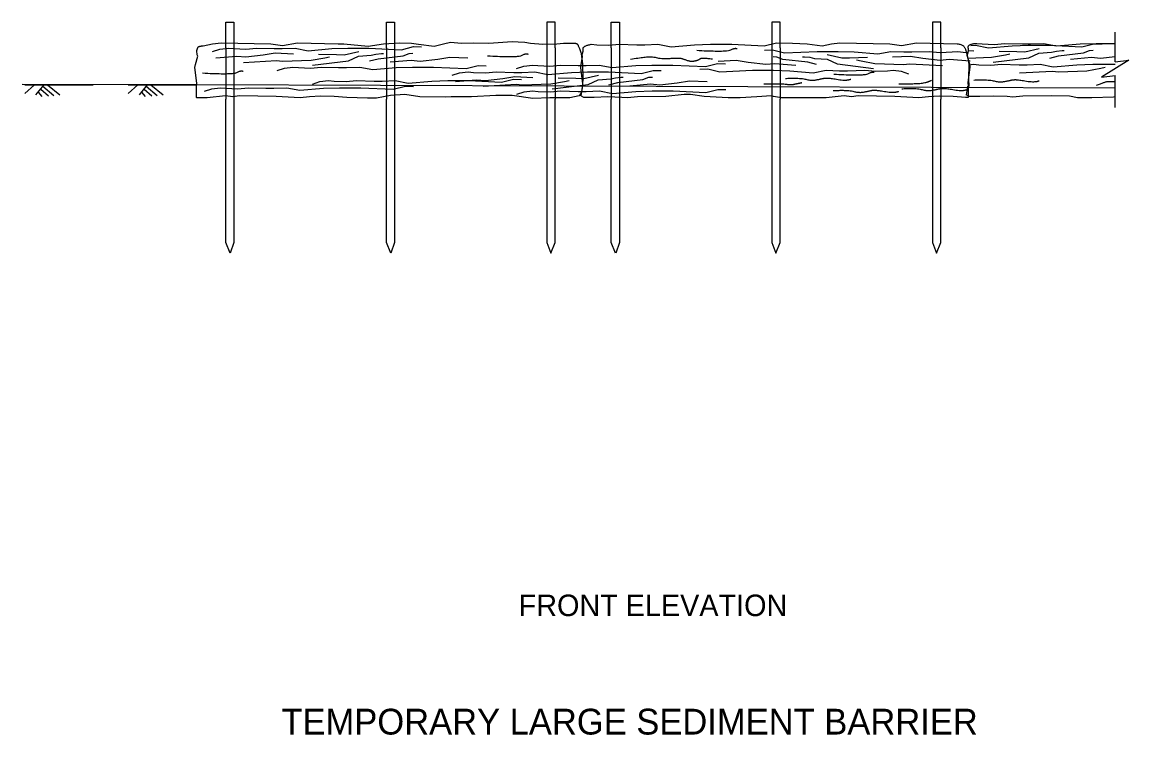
# Model space of a CAD drawing. Extents: x 801.1 to 846.8, y 1036.5 to 1049.4.
# Drawn here: x 801.08 to 815.43, y 1038.34 to 1047.59 of the extents above; entities that cross this region are included whole.
import ezdxf

# ---------------------------------------------------------------- set-up
doc = ezdxf.new("R2010")
doc.units = 0
for name, color, linetype in [('mc_SLOPE-PROTECTION', 7, 'Continuous'), ('str_Wood-C', 7, 'Continuous'), ('wpc_NO-PLOT', 7, 'Continuous'), ('wpc_TEMP-FIBER-ROLL', 7, 'Continuous')]:
    doc.layers.add(name, color=color, linetype=linetype)

msp = doc.modelspace()

# ---------------------------------------------------------------- linework, layer by layer
at = {"layer": 'mc_SLOPE-PROTECTION'}
for p, q in [((803.343, 1046.772), (801.078, 1046.779)), ((801.237, 1046.776), (801.111, 1046.663)), ((801.111, 1046.776), (802, 1046.776)), ((801.358, 1046.775), (801.253, 1046.642)), ((801.286, 1046.68), (801.332, 1046.624)), ((801.321, 1046.718), (801.419, 1046.629)), ((801.347, 1046.755), (801.49, 1046.637)), ((801.406, 1046.775), (801.567, 1046.643)), ((802.578, 1046.776), (802.451, 1046.663)), ((802.451, 1046.776), (803.34, 1046.776)), ((802.698, 1046.775), (802.594, 1046.642)), ((802.627, 1046.68), (802.673, 1046.624)), ((802.662, 1046.718), (802.759, 1046.629)), ((802.688, 1046.755), (802.831, 1046.637)), ((802.747, 1046.775), (802.907, 1046.643)), ((815.252, 1046.732), (803.343, 1046.772))]:
    msp.add_line(p, q, dxfattribs=at)
at = {"layer": 'str_Wood-C'}
for p, q in [((803.718, 1047.254), (803.718, 1047.588)), ((803.718, 1047.588), (803.823, 1047.588)), ((803.823, 1047.588), (803.823, 1047.254)), ((805.801, 1047.254), (805.801, 1047.588)), ((805.801, 1047.588), (805.906, 1047.588)), ((805.906, 1047.588), (805.906, 1047.254)), ((807.989, 1047.588), (807.884, 1047.588)), ((807.884, 1047.588), (807.884, 1047.254)), ((807.989, 1047.254), (807.989, 1047.588)), ((808.718, 1047.254), (808.718, 1047.588)), ((808.718, 1047.588), (808.823, 1047.588)), ((808.823, 1047.588), (808.823, 1047.254)), ((810.906, 1047.588), (810.801, 1047.588)), ((810.801, 1047.588), (810.801, 1047.254)), ((810.906, 1047.254), (810.906, 1047.588)), ((812.989, 1047.588), (812.884, 1047.588)), ((812.884, 1047.588), (812.884, 1047.254)), ((812.989, 1047.254), (812.989, 1047.588)), ((803.718, 1047.254), (803.718, 1046.588)), ((803.823, 1047.254), (803.823, 1046.588)), ((805.801, 1047.254), (805.801, 1046.588)), ((805.906, 1047.254), (805.906, 1046.588)), ((807.884, 1047.254), (807.884, 1046.588)), ((807.989, 1047.254), (807.989, 1046.588)), ((808.718, 1047.254), (808.718, 1046.588)), ((808.823, 1047.254), (808.823, 1046.588)), ((810.801, 1047.254), (810.801, 1046.588)), ((810.906, 1047.254), (810.906, 1046.588)), ((812.884, 1047.254), (812.884, 1046.588)), ((812.989, 1047.254), (812.989, 1046.588)), ((803.774, 1044.588), (803.718, 1044.729)), ((803.823, 1044.729), (803.775, 1044.588)), ((805.857, 1044.588), (805.801, 1044.729)), ((805.906, 1044.729), (805.857, 1044.588)), ((807.884, 1044.729), (807.933, 1044.588)), ((807.933, 1044.588), (807.989, 1044.729)), ((808.774, 1044.588), (808.718, 1044.729)), ((808.823, 1044.729), (808.775, 1044.588)), ((810.801, 1044.729), (810.85, 1044.588)), ((810.85, 1044.588), (810.906, 1044.729)), ((812.884, 1044.729), (812.933, 1044.588)), ((812.933, 1044.588), (812.989, 1044.729))]:
    msp.add_line(p, q, dxfattribs=at)
for points in [[(803.718, 1044.729), (803.718, 1046.588)], [(803.823, 1046.588), (803.823, 1044.729)], [(805.801, 1044.729), (805.801, 1046.588)], [(805.906, 1046.588), (805.906, 1044.729)], [(807.884, 1046.588), (807.884, 1044.729)], [(807.989, 1044.729), (807.989, 1046.588)], [(808.718, 1044.729), (808.718, 1046.588)], [(808.823, 1046.588), (808.823, 1044.729)], [(810.801, 1046.588), (810.801, 1044.729)], [(810.906, 1044.729), (810.906, 1046.588)], [(812.884, 1046.588), (812.884, 1044.729)], [(812.989, 1044.729), (812.989, 1046.588)]]:
    msp.add_lwpolyline(points, dxfattribs=at)
at = {"layer": 'wpc_TEMP-FIBER-ROLL'}
for p, q in [((815.252, 1047.073), (815.252, 1047.459)), ((813.348, 1047.219), (813.418, 1047.216)), ((815.252, 1046.48), (815.252, 1046.896))]:
    msp.add_line(p, q, dxfattribs=at)
for points in [[(803.426, 1047.28), (803.548, 1047.305), (803.659, 1047.318), (804.305, 1047.305), (804.455, 1047.283), (804.65, 1047.319), (805.177, 1047.306), (805.248, 1047.306), (805.567, 1047.274), (805.762, 1047.306), (805.97, 1047.319), (806.126, 1047.313), (806.218, 1047.302), (806.42, 1047.276), (806.543, 1047.306), (806.634, 1047.326), (806.777, 1047.313), (806.933, 1047.319), (807.128, 1047.313), (807.434, 1047.336), (807.512, 1047.33), (807.597, 1047.326), (807.668, 1047.313), (807.829, 1047.3), (808.011, 1047.307), (808.098, 1047.313), (808.169, 1047.316)], [(803.547, 1047.206), (803.642, 1047.237), (803.752, 1047.25), (803.824, 1047.244), (803.98, 1047.237), (804.117, 1047.25), (804.345, 1047.244), (804.449, 1047.244), (804.618, 1047.25), (804.787, 1047.217), (805.093, 1047.244), (805.301, 1047.25), (805.464, 1047.25), (805.574, 1047.25), (805.997, 1047.23), (806.153, 1047.27), (806.258, 1047.266)], [(808.458, 1047.3), (808.529, 1047.293), (808.686, 1047.287), (808.822, 1047.3), (809.05, 1047.293), (809.154, 1047.293), (809.323, 1047.3), (809.492, 1047.267), (809.798, 1047.293), (810.006, 1047.3), (810.28, 1047.3), (810.702, 1047.28), (810.859, 1047.319), (811.067, 1047.313), (811.256, 1047.306), (811.451, 1047.28), (811.572, 1047.305), (811.683, 1047.318), (812.329, 1047.305), (812.479, 1047.283), (812.674, 1047.319), (813.201, 1047.306)], [(813.382, 1047.286), (813.442, 1047.289), (813.611, 1047.256), (813.917, 1047.282), (814.125, 1047.289), (814.398, 1047.289), (814.821, 1047.269), (814.977, 1047.308), (815.082, 1047.305)], [(813.456, 1047.312), (813.527, 1047.306), (813.683, 1047.299), (813.82, 1047.312), (814.048, 1047.306), (814.152, 1047.306), (814.321, 1047.312), (814.49, 1047.279), (814.796, 1047.306), (815.004, 1047.312), (815.251, 1047.312)], [(813.746, 1047.211), (813.977, 1047.206), (814.079, 1047.204), (814.266, 1047.246)], [(803.341, 1046.748), (803.345, 1046.795), (803.319, 1046.997), (803.326, 1047.036), (803.358, 1047.147), (803.346, 1047.163), (803.343, 1047.214)], [(803.588, 1047.125), (803.86, 1047.147), (803.977, 1047.137), (804.205, 1047.162), (804.361, 1047.188), (804.595, 1047.178)], [(803.949, 1047.064), (804.377, 1047.088), (804.456, 1047.08), (804.825, 1047.093), (805.004, 1047.126), (805.063, 1047.139)], [(804.845, 1047.028), (805.31, 1047.086), (805.44, 1047.147), (805.603, 1047.157), (805.665, 1047.173), (805.739, 1047.18), (805.765, 1047.18)], [(804.922, 1047.173), (805.153, 1047.167), (805.255, 1047.165), (805.442, 1047.208)], [(805.581, 1047.084), (805.694, 1047.111), (806.019, 1047.149), (806.098, 1047.18), (806.144, 1047.183)], [(805.849, 1047.071), (806.121, 1047.093), (806.239, 1047.082), (806.467, 1047.108), (806.623, 1047.134), (806.856, 1047.123)], [(808.343, 1046.745), (808.347, 1046.792), (808.321, 1046.994), (808.328, 1047.033), (808.346, 1047.14), (808.34, 1047.166)], [(808.327, 1047.177), (808.345, 1047.046), (808.347, 1046.851), (808.345, 1046.785), (808.339, 1046.727), (808.337, 1046.718)], [(811.111, 1047.025), (810.84, 1047.047), (810.722, 1047.037), (810.494, 1047.062), (810.338, 1047.088), (810.105, 1047.078)], [(813.324, 1047.19), (813.319, 1047.191), (813.208, 1047.204), (813.137, 1047.198), (812.981, 1047.191), (812.844, 1047.204), (812.616, 1047.198), (812.512, 1047.198), (812.343, 1047.204), (812.174, 1047.172), (811.868, 1047.198), (811.66, 1047.204), (811.387, 1047.204), (810.964, 1047.185), (810.808, 1047.224), (810.703, 1047.221)], [(811.38, 1047.038), (811.267, 1047.066), (810.942, 1047.103), (810.863, 1047.135), (810.817, 1047.137)], [(812.116, 1046.983), (811.651, 1047.041), (811.521, 1047.101), (811.357, 1047.112), (811.296, 1047.127), (811.222, 1047.135), (811.196, 1047.135)], [(812.039, 1047.127), (811.808, 1047.122), (811.706, 1047.119), (811.518, 1047.162)], [(813.012, 1047.019), (812.584, 1047.042), (812.505, 1047.035), (812.136, 1047.048), (811.957, 1047.081), (811.898, 1047.094)], [(813.373, 1047.079), (813.101, 1047.101), (812.983, 1047.091), (812.756, 1047.117), (812.599, 1047.142), (812.366, 1047.132)], [(813.349, 1046.756), (813.345, 1046.803), (813.371, 1047.005), (813.365, 1047.044), (813.332, 1047.155), (813.337, 1047.161)], [(813.34, 1047.121), (813.649, 1047.132), (813.828, 1047.165), (813.887, 1047.178)], [(813.668, 1047.067), (814.134, 1047.125), (814.263, 1047.186), (814.427, 1047.196), (814.489, 1047.211), (814.563, 1047.219), (814.589, 1047.219)], [(814.404, 1047.122), (814.518, 1047.15), (814.843, 1047.188), (814.921, 1047.219), (814.968, 1047.222)], [(814.673, 1047.109), (814.945, 1047.131), (815.062, 1047.121), (815.251, 1047.142)], [(815.252, 1047.073), (815.429, 1047.096), (815.074, 1046.873), (815.252, 1046.896)], [(804.385, 1046.959), (804.479, 1046.99), (804.59, 1047.003), (804.661, 1046.997), (804.818, 1046.99), (804.954, 1047.003), (805.182, 1046.997), (805.286, 1046.997), (805.455, 1047.003), (805.624, 1046.971), (805.93, 1046.997), (806.138, 1047.003), (806.301, 1047.003), (806.412, 1047.003), (806.835, 1046.984), (806.991, 1047.023), (807.095, 1047.019)], [(806.655, 1046.899), (806.749, 1046.93), (806.86, 1046.943), (806.931, 1046.936), (807.088, 1046.93), (807.224, 1046.943), (807.452, 1046.936), (807.556, 1046.936), (807.725, 1046.943), (807.894, 1046.91), (808.2, 1046.936), (808.408, 1046.943), (808.571, 1046.943), (808.682, 1046.943), (809.104, 1046.923), (809.261, 1046.962), (809.365, 1046.959)], [(807.489, 1046.986), (807.584, 1047.017), (807.694, 1047.03), (807.766, 1047.023), (807.922, 1047.017), (808.059, 1047.03), (808.287, 1047.023), (808.391, 1047.023), (808.56, 1047.03), (808.729, 1046.997), (809.035, 1047.023), (809.243, 1047.03), (809.406, 1047.03), (809.516, 1047.03), (809.939, 1047.01), (810.095, 1047.049), (810.2, 1047.046)], [(812.576, 1046.913), (812.482, 1046.945), (812.371, 1046.958), (812.299, 1046.951), (812.143, 1046.945), (812.007, 1046.958), (811.779, 1046.951), (811.675, 1046.951), (811.506, 1046.958), (811.336, 1046.925), (811.031, 1046.951), (810.822, 1046.958), (810.66, 1046.958), (810.549, 1046.958), (810.126, 1046.938), (809.97, 1046.977), (809.866, 1046.974)], [(813.353, 1047.035), (813.414, 1047.042), (813.485, 1047.035), (813.641, 1047.029), (813.778, 1047.042), (814.006, 1047.035), (814.11, 1047.035), (814.279, 1047.042), (814.448, 1047.009), (814.754, 1047.035), (814.962, 1047.042), (815.235, 1047.042), (815.251, 1047.041)], [(814.01, 1046.928), (814.437, 1046.952), (814.517, 1046.944), (814.886, 1046.957), (815.065, 1046.99), (815.124, 1047.003)], [(804.845, 1046.784), (804.939, 1046.815), (805.05, 1046.828), (805.122, 1046.821), (805.278, 1046.815), (805.414, 1046.828), (805.642, 1046.821), (805.746, 1046.821), (805.915, 1046.828), (806.085, 1046.795), (806.39, 1046.821), (806.599, 1046.828), (806.761, 1046.828), (806.872, 1046.828), (807.295, 1046.808), (807.451, 1046.847), (807.555, 1046.844)], [(806.696, 1046.818), (806.967, 1046.84), (807.085, 1046.829), (807.313, 1046.855), (807.469, 1046.881), (807.702, 1046.87)], [(807.056, 1046.757), (807.484, 1046.781), (807.564, 1046.773), (807.932, 1046.786), (808.112, 1046.819), (808.17, 1046.832)], [(807.952, 1046.721), (808.417, 1046.779), (808.547, 1046.84), (808.711, 1046.85), (808.772, 1046.865), (808.846, 1046.873), (808.872, 1046.873)], [(808.03, 1046.865), (808.26, 1046.86), (808.362, 1046.858), (808.55, 1046.9)], [(808.688, 1046.776), (808.801, 1046.804), (809.126, 1046.842), (809.205, 1046.873), (809.251, 1046.875)], [(808.957, 1046.763), (809.228, 1046.785), (809.346, 1046.775), (809.574, 1046.801), (809.73, 1046.826), (809.963, 1046.816)], [(803.345, 1046.603), (803.341, 1046.609), (803.341, 1046.748)], [(808.334, 1046.707), (808.326, 1046.668), (808.3, 1046.629), (808.182, 1046.603), (807.922, 1046.603), (807.701, 1046.597), (807.434, 1046.636), (807.22, 1046.636), (806.907, 1046.616), (806.64, 1046.616), (806.568, 1046.612), (806.236, 1046.619), (806.042, 1046.649), (805.853, 1046.636), (805.674, 1046.6), (805.556, 1046.6), (805.287, 1046.61), (805.124, 1046.623), (804.945, 1046.628), (804.806, 1046.616), (804.682, 1046.603), (804.37, 1046.623), (803.895, 1046.629), (803.808, 1046.618), (803.715, 1046.629), (803.478, 1046.603), (803.345, 1046.603)], [(803.441, 1046.692), (803.536, 1046.723), (803.647, 1046.736), (803.718, 1046.73), (803.874, 1046.723), (804.011, 1046.736), (804.239, 1046.73), (804.343, 1046.73), (804.512, 1046.736), (804.681, 1046.704), (804.987, 1046.73), (805.195, 1046.736), (805.358, 1046.736), (805.468, 1046.736), (805.891, 1046.717), (806.048, 1046.756), (806.152, 1046.753)], [(807.492, 1046.652), (807.587, 1046.683), (807.697, 1046.696), (807.769, 1046.689), (807.925, 1046.683), (808.062, 1046.696), (808.289, 1046.689), (808.393, 1046.689), (808.563, 1046.696), (808.732, 1046.663), (809.038, 1046.689), (809.246, 1046.696), (809.408, 1046.696), (809.519, 1046.696), (809.942, 1046.676), (810.098, 1046.715), (810.202, 1046.712)], [(808.33, 1046.628), (808.328, 1046.629), (808.341, 1046.714), (808.343, 1046.745)], [(813.328, 1046.64), (813.326, 1046.641), (813.339, 1046.726), (813.341, 1046.757)], [(813.345, 1046.611), (813.349, 1046.616), (813.349, 1046.756)], [(813.345, 1046.611), (813.312, 1046.61), (813.149, 1046.623), (812.97, 1046.628), (812.83, 1046.616), (812.706, 1046.603), (812.394, 1046.623), (811.919, 1046.629), (811.833, 1046.618), (811.739, 1046.629), (811.503, 1046.603), (810.924, 1046.603), (810.82, 1046.623), (810.794, 1046.629), (810.605, 1046.616), (810.387, 1046.607), (810.355, 1046.607), (810.234, 1046.603), (809.922, 1046.623), (809.746, 1046.649), (809.661, 1046.649), (809.427, 1046.623), (809.056, 1046.616), (808.926, 1046.603), (808.855, 1046.61), (808.673, 1046.616), (808.497, 1046.61), (808.36, 1046.61), (808.331, 1046.627)], [(815.251, 1046.616), (815.232, 1046.615), (814.947, 1046.605), (814.765, 1046.604), (814.659, 1046.628), (814.431, 1046.629), (814.054, 1046.628), (813.924, 1046.615), (813.853, 1046.622), (813.67, 1046.628), (813.495, 1046.622), (813.417, 1046.622), (813.371, 1046.622), (813.358, 1046.622), (813.329, 1046.639)]]:
    msp.add_lwpolyline(points, dxfattribs=at)
for points in [[(803.343, 1047.214), (803.353, 1047.25), (803.365, 1047.275), (803.426, 1047.28)], [(808.169, 1047.316), (808.259, 1047.316), (808.287, 1047.299), (808.327, 1047.177)], [(808.34, 1047.166), (808.357, 1047.214), (808.351, 1047.28), (808.458, 1047.3)], [(809.825, 1047.222), (810.216, 1047.2), (810.317, 1047.256), (810.35, 1047.244)], [(813.201, 1047.306), (813.288, 1047.298), (813.323, 1047.198), (813.329, 1047.164), (813.341, 1047.118), (813.352, 1047.068), (813.356, 1046.993), (813.348, 1046.893), (813.348, 1046.849), (813.354, 1046.778), (813.352, 1046.749), (813.337, 1046.713)], [(813.332, 1047.155), (813.357, 1047.214), (813.335, 1047.303), (813.456, 1047.312)], [(807.114, 1047.15), (807.505, 1047.128), (807.606, 1047.184), (807.639, 1047.173)], [(808.967, 1047.106), (809.219, 1047.152), (809.348, 1047.111), (809.609, 1047.124), (809.659, 1047.106), (809.755, 1047.074), (809.852, 1047.097), (809.884, 1047.129), (810.03, 1047.111)], [(803.418, 1046.928), (803.81, 1046.906), (803.911, 1046.962), (803.944, 1046.951)], [(810.695, 1046.785), (810.919, 1046.794), (811.043, 1046.771), (811.144, 1046.794), (811.189, 1046.803)], [(810.975, 1046.857), (811.168, 1046.867), (811.314, 1046.825), (811.466, 1046.857), (811.484, 1046.862), (811.548, 1046.862), (811.768, 1046.825), (811.823, 1046.848)], [(811.603, 1046.913), (811.994, 1046.89), (812.095, 1046.946), (812.128, 1046.935)], [(812.445, 1046.787), (812.536, 1046.787), (812.791, 1046.792), (812.868, 1046.833)], [(813.419, 1046.836), (813.611, 1046.845), (813.758, 1046.804), (813.909, 1046.836), (813.927, 1046.841), (813.991, 1046.841), (814.211, 1046.804), (814.266, 1046.827)], [(815.011, 1046.768), (815.123, 1046.815), (815.184, 1046.819), (815.251, 1046.815)], [(811.596, 1046.7), (811.788, 1046.709), (811.935, 1046.667), (812.086, 1046.7), (812.104, 1046.704), (812.168, 1046.704), (812.388, 1046.667), (812.443, 1046.69)], [(812.484, 1046.723), (812.676, 1046.733), (812.823, 1046.691), (812.974, 1046.723), (812.992, 1046.728), (813.057, 1046.728), (813.277, 1046.691), (813.332, 1046.714)]]:
    msp.add_open_spline(points, degree=2, dxfattribs=at)

# ---------------------------------------------------------------- texts
at = {"layer": 'wpc_NO-PLOT'}
for s, height, p in [('FRONT ELEVATION', 0.279, (807.517, 1039.88)), ('TEMPORARY LARGE SEDIMENT BARRIER', 0.3348, (804.44, 1038.343))]:
    msp.add_text(s, height=height, dxfattribs=at).set_placement(p)

doc.saveas('drawing.dxf')
